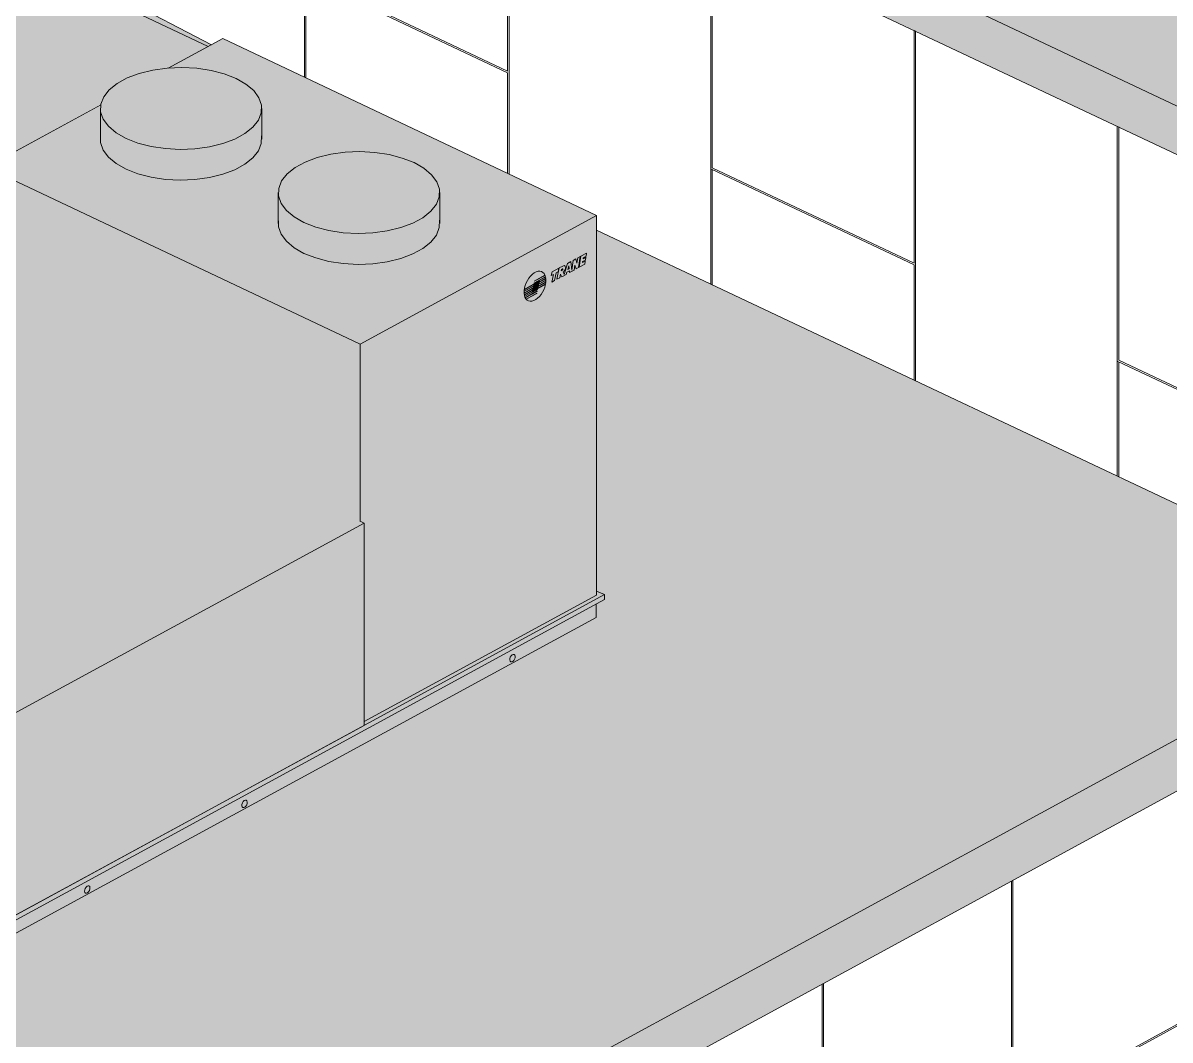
# Model space of a CAD drawing. Header units: inches. Extents: x 27328 to 120839, y -4075 to 4147.
# Drawn here: x 31894.7 to 32093.6, y 686.9 to 863.3 of the extents above; entities that cross this region are included whole.
import ezdxf

# ---------------------------------------------------------------- set-up
doc = ezdxf.new("R2010")
doc.units = ezdxf.units.IN
doc.header["$MEASUREMENT"] = 0
for name, color, linetype, lineweight in [('A-ROOF', 132, 'Continuous', 9), ('A-WALL-PATT', 111, 'Continuous', 9), ('G-IMPT', 8, 'Continuous', 9), ('L-SITE-WALL', 31, 'Continuous', 9), ('M-EQPM', 50, 'Continuous', 9)]:
    doc.layers.add(name, color=color, linetype=linetype, lineweight=lineweight)

# ---------------------------------------------------------------- blocks, each defined once
blk = doc.blocks.new('Trane - 20-75 Ton Packaged Ind Rooftop DX Cooling Only and Extended Casing TAG_SXHLF20_ 0210035350 - PL_AS_HF001102-e2b63efd-16e1-40f1-8521-6466c1d8891c_dwg_Trane-SXHLF20-700801-Axon - Looking North East')
at = {"layer": 'G-IMPT'}
h = blk.add_hatch(color=256, dxfattribs=at)
h.paths.add_polyline_path([(31953.18, 807.6), (31994.19, 829.92), (31929.36, 860.58), (31919.96, 855.47), (31924.32, 855.46), (31926.96, 855.12), (31927.34, 855.06), (31929.64, 854.46), (31931.68, 853.66), (31933.4, 852.68), (31934.74, 851.56), (31935.64, 850.33), (31936.09, 849.04), (31935.84, 841.82), (31935.1, 840.52), (31934.6, 839.89), (31933.22, 838.78), (31931.45, 837.82), (31929.38, 837.05), (31927.05, 836.48), (31924.56, 836.13), (31919.97, 836.13), (31919.42, 836.16), (31916.94, 836.53), (31914.5, 837.19), (31912.6, 837.93), (31910.45, 839.27), (31909.55, 840.03), (31908.43, 841.88), (31908.19, 842.55), (31908.19, 849.07), (31888.34, 838.27), (31952.84, 807.76)], flags=0)
h.paths.add_polyline_path([(31952.84, 821.43), (31950.27, 821.57), (31947.79, 821.94), (31945.5, 822.54), (31943.45, 823.34), (31941.31, 824.68), (31940.4, 825.44), (31939.28, 827.28), (31939.05, 827.96), (31939.07, 834.61), (31939.58, 835.89), (31940.63, 837.19), (31941.92, 838.22), (31943.68, 839.18), (31945.76, 839.95), (31948.09, 840.52), (31950.58, 840.87), (31955.17, 840.87), (31957.82, 840.52), (31958.2, 840.47), (31960.49, 839.87), (31962.54, 839.07), (31964.26, 838.09), (31965.59, 836.97), (31966.5, 835.74), (31966.94, 834.45), (31966.91, 827.8), (31966.41, 826.51), (31965.45, 825.3), (31964.07, 824.19), (31962.31, 823.23), (31960.23, 822.46), (31957.9, 821.88), (31955.41, 821.54)], flags=0)
for points in [[(31921.99, 841.37), (31924.56, 841.47), (31927.05, 841.82), (31929.38, 842.39), (31931.45, 843.17), (31933.22, 844.13), (31934.6, 845.23), (31935.56, 846.45), (31936.06, 847.73), (31936.09, 849.04), (31935.64, 850.33), (31934.74, 851.56), (31933.4, 852.68), (31931.68, 853.66), (31929.64, 854.46), (31927.34, 855.06), (31924.87, 855.43), (31922.3, 855.57), (31919.72, 855.46), (31917.23, 855.12), (31914.91, 854.55), (31912.83, 853.77), (31911.07, 852.81), (31909.68, 851.7), (31908.73, 850.49), (31908.22, 849.2), (31908.19, 847.89), (31908.64, 846.6), (31909.55, 845.37), (31910.88, 844.25), (31912.6, 843.27), (31914.64, 842.47), (31916.94, 841.88), (31919.42, 841.5)], [(31912.6, 837.93), (31912.6, 843.27), (31910.88, 844.25), (31909.55, 845.37), (31908.64, 846.6), (31908.19, 847.89), (31908.19, 842.55), (31908.64, 841.26), (31909.55, 840.03), (31910.88, 838.91)], [(31921.99, 836.03), (31925.48, 836.26), (31927.05, 836.48), (31929.75, 837.19), (31931.45, 837.82), (31933.22, 838.78), (31934.6, 839.89), (31935.56, 841.11), (31936.06, 842.39), (31936.06, 847.73), (31935.56, 846.45), (31934.6, 845.23), (31933.22, 844.13), (31931.45, 843.17), (31929.38, 842.39), (31927.05, 841.82), (31924.56, 841.47), (31921.99, 841.37), (31919.42, 841.5), (31916.94, 841.88), (31914.64, 842.47), (31912.6, 843.27), (31912.6, 837.93), (31914.64, 837.13), (31916.94, 836.53), (31919.42, 836.16)], [(31952.84, 826.78), (31955.41, 826.88), (31957.9, 827.23), (31960.23, 827.8), (31962.31, 828.58), (31964.07, 829.53), (31965.45, 830.64), (31966.41, 831.86), (31966.91, 833.14), (31966.94, 834.45), (31966.5, 835.74), (31965.33, 837.19), (31964.26, 838.09), (31962.54, 839.07), (31960.49, 839.87), (31958.2, 840.47), (31955.72, 840.84), (31953.15, 840.98), (31950.58, 840.87), (31948.09, 840.52), (31945.76, 839.95), (31943.68, 839.18), (31941.92, 838.22), (31940.54, 837.11), (31939.58, 835.89), (31939.07, 834.61), (31939.05, 833.3), (31939.49, 832.01), (31940.4, 830.78), (31941.73, 829.66), (31943.45, 828.68), (31945.5, 827.88), (31947.79, 827.28), (31950.27, 826.91)], [(31953.18, 776.84), (31953.18, 807.6), (31888.34, 838.27), (31888.34, 807.5), (31903.03, 800.56)], [(31943.45, 823.34), (31943.45, 828.68), (31940.83, 830.42), (31940.4, 830.78), (31939.49, 832.01), (31939.05, 833.3), (31939.05, 827.96), (31939.49, 826.67), (31940.4, 825.44), (31941.73, 824.32)], [(31952.84, 821.43), (31955.41, 821.54), (31957.9, 821.88), (31960.23, 822.46), (31962.31, 823.23), (31964.07, 824.19), (31965.45, 825.3), (31966.41, 826.51), (31966.91, 827.8), (31966.91, 833.14), (31966.41, 831.86), (31965.45, 830.64), (31963.5, 829.23), (31962.31, 828.58), (31960.23, 827.8), (31957.9, 827.23), (31953.18, 826.79), (31952.84, 826.78), (31950.27, 826.91), (31947.79, 827.28), (31945.5, 827.88), (31943.45, 828.68), (31943.45, 823.34), (31945.5, 822.54), (31947.79, 821.94), (31950.27, 821.57)], [(31953.87, 742.13), (31994.19, 764.15), (31994.19, 829.92), (31953.18, 807.6), (31953.22, 776.86), (31953.87, 776.55), (31953.87, 749.26)], [(31798.18, 691.82), (31953.87, 776.55), (31887.59, 807.86), (31731.94, 723.15), (31752.51, 713.42)], [(31798.18, 656.75), (31953.87, 741.48), (31953.87, 776.55), (31798.18, 691.82), (31798.18, 662.56)], [(31817.73, 666.53), (31995.53, 763.29), (31995.53, 764.15), (31817.73, 667.39)], [(31953.87, 741.48), (31995.53, 764.15), (31994.19, 764.78), (31994.19, 764.08), (31953.87, 742.07), (31953.87, 741.76)], [(31798.14, 653.53), (31994.09, 760.17), (31994.09, 762.5), (31798.14, 655.88)]]:
    blk.add_hatch(color=256, dxfattribs=at).paths.add_polyline_path(points, flags=0)
for p, q in [((31929.36, 860.58), (31919.92, 855.45)), ((31994.19, 829.92), (31929.36, 860.58)), ((31908.26, 849.1), (31888.34, 838.27)), ((31908.15, 848.47), (31908.15, 843.12)), ((31936.14, 843.12), (31936.14, 848.47)), ((31888.34, 838.27), (31953.18, 807.6)), ((31939, 833.88), (31939, 828.53)), ((31966.99, 828.53), (31966.99, 833.88)), ((31953.18, 807.6), (31994.19, 829.92)), ((31994.19, 764.08), (31994.19, 829.92)), ((31953.18, 807.6), (31953.18, 776.84)), ((31953.87, 776.55), (31798.18, 691.82)), ((31953.18, 776.87), (31953.87, 776.55)), ((31953.87, 776.55), (31953.87, 741.48)), ((31995.53, 764.15), (31817.73, 667.39)), ((31994.19, 764.08), (31953.87, 742.13)), ((31995.53, 764.15), (31994.19, 764.78)), ((31995.53, 763.29), (31995.53, 764.15)), ((31995.53, 763.29), (31817.73, 666.53)), ((31994.09, 762.5), (31994.09, 760.17)), ((31798.14, 653.53), (31994.09, 760.17)), ((31953.87, 741.48), (31798.18, 656.75))]:
    blk.add_line(p, q, dxfattribs=at)
for points in [[(31912.6, 843.27, 0), (31910.88, 844.25, 0), (31909.55, 845.37, 0), (31908.64, 846.6, 0), (31908.19, 847.89, 0), (31908.22, 849.2, 0), (31908.73, 850.49, 0), (31909.68, 851.7, 0), (31911.07, 852.81, 0), (31912.83, 853.77, 0), (31914.91, 854.55, 0), (31917.23, 855.12, 0), (31919.72, 855.46, 0), (31922.3, 855.57, 0), (31924.87, 855.43, 0), (31927.34, 855.06, 0), (31929.64, 854.46, 0), (31931.68, 853.66, 0)], [(31931.68, 853.66, 0), (31933.4, 852.68, 0), (31934.74, 851.56, 0), (31935.64, 850.33, 0), (31936.09, 849.04, 0), (31936.06, 847.73, 0), (31935.56, 846.45, 0), (31934.6, 845.23, 0), (31933.22, 844.13, 0), (31931.45, 843.17, 0), (31929.38, 842.39, 0), (31927.05, 841.82, 0), (31924.56, 841.47, 0), (31921.99, 841.37, 0), (31919.42, 841.5, 0), (31916.94, 841.88, 0), (31914.64, 842.47, 0), (31912.6, 843.27, 0)], [(31908.18, 843.58, 0), (31908.19, 842.55, 0), (31908.64, 841.26, 0), (31909.55, 840.03, 0), (31910.88, 838.91, 0), (31912.6, 837.93, 0)], [(31912.6, 837.93, 0), (31914.64, 837.13, 0), (31916.94, 836.53, 0), (31919.42, 836.16, 0), (31921.99, 836.03, 0), (31924.56, 836.13, 0), (31927.05, 836.48, 0), (31929.38, 837.05, 0), (31931.45, 837.82, 0), (31933.22, 838.78, 0), (31934.6, 839.89, 0), (31935.56, 841.11, 0), (31936.06, 842.39, 0), (31936.09, 843.7, 0)], [(31943.45, 828.68, 0), (31941.73, 829.66, 0), (31940.4, 830.78, 0), (31939.49, 832.01, 0), (31939.05, 833.3, 0), (31939.07, 834.61, 0), (31939.58, 835.89, 0), (31940.54, 837.11, 0), (31941.92, 838.22, 0), (31943.68, 839.18, 0), (31945.76, 839.95, 0), (31948.09, 840.52, 0), (31950.58, 840.87, 0), (31953.15, 840.98, 0), (31955.72, 840.84, 0), (31958.2, 840.47, 0), (31960.49, 839.87, 0), (31962.54, 839.07, 0)], [(31962.54, 839.07, 0), (31964.26, 838.09, 0), (31965.59, 836.97, 0), (31966.5, 835.74, 0), (31966.94, 834.45, 0), (31966.91, 833.14, 0), (31966.41, 831.86, 0), (31965.45, 830.64, 0), (31964.07, 829.53, 0), (31962.31, 828.58, 0), (31960.23, 827.8, 0), (31957.9, 827.23, 0), (31955.41, 826.88, 0), (31952.84, 826.78, 0), (31950.27, 826.91, 0), (31947.79, 827.28, 0), (31945.5, 827.88, 0), (31943.45, 828.68, 0)], [(31939.03, 828.99, 0), (31939.05, 827.96, 0), (31939.49, 826.67, 0), (31940.4, 825.44, 0), (31941.73, 824.32, 0), (31943.45, 823.34, 0)], [(31943.45, 823.34, 0), (31945.5, 822.54, 0), (31947.79, 821.94, 0), (31950.27, 821.57, 0), (31952.84, 821.43, 0), (31955.41, 821.54, 0), (31957.9, 821.88, 0), (31960.23, 822.46, 0), (31962.31, 823.23, 0), (31964.07, 824.19, 0), (31965.45, 825.3, 0), (31966.41, 826.51, 0), (31966.91, 827.8, 0), (31966.94, 829.11, 0)]]:
    blk.add_polyline3d(points, dxfattribs=at)
for centre in [(31979.59, 753.14), (31933.16, 727.87), (31905.89, 713.03)]:
    blk.add_ellipse(centre, major_axis=(0.294, 0.621), ratio=0.587623, dxfattribs=at)
blk = doc.blocks.new('Trane - 20-75 Ton Packaged Ind Rooftop DX Cooling Only and Extended Casing TAG_SXHLF20_ 0210035350 - PL_AS_HF001102-e2b63efd-16e1-40f1-8521-6466c1d8891c_dwg_TRANEBIMLOGO-700802-Axon - Looking North East')
at = {"layer": 'G-IMPT'}
for points in [[(31991.87, 822.57, 0), (31992.36, 822.84, 0), (31992.44, 823.38, 0), (31991.46, 822.84, 0), (31991.17, 820.93, 0), (31992.15, 821.47, 0), (31992.23, 822.01, 0), (31991.74, 821.74, 0), (31991.77, 821.9, 0), (31992.26, 822.16, 0), (31992.33, 822.68, 0), (31991.84, 822.41, 0), (31991.87, 822.57, 0)], [(31990.77, 821.65, 0), (31990.58, 822.37, 0), (31990.13, 822.12, 0), (31989.88, 820.44, 0), (31989.72, 821.9, 0), (31989.15, 821.59, 0), (31988.56, 819.69, 0), (31988.37, 820.12, 0)], [(31990.42, 821.3, 0), (31990.62, 820.63, 0), (31991.07, 820.88, 0), (31991.36, 822.79, 0), (31990.91, 822.55, 0), (31990.77, 821.65, 0)], [(31985.26, 819.48, 0), (31983.39, 818.51, 0), (31985.23, 819.55, 0)], [(31987.64, 820.77, 0), (31986.46, 820.12, 0), (31986.32, 819.48, 0), (31986.69, 819.68, 0), (31986.41, 818.34, 0), (31986.9, 818.61, 0), (31987.18, 819.95, 0), (31987.51, 820.13, 0), (31987.64, 820.77, 0)], [(31988.33, 821.14, 0), (31987.72, 820.81, 0), (31987.32, 818.84, 0), (31987.81, 819.1, 0), (31987.94, 819.72, 0), (31988.14, 819.28, 0), (31988.92, 819.7, 0), (31989.03, 820.08, 0), (31989.46, 820.31, 0), (31989.49, 820.02, 0), (31990.29, 820.45, 0), (31990.42, 821.3, 0)], [(31988.25, 820.44, 0), (31988.06, 820.33, 0), (31988.11, 820.57, 0), (31988.25, 820.64, 0)], [(31989.18, 820.55, 0), (31989.37, 821.16, 0), (31989.42, 820.68, 0), (31989.18, 820.55, 0)], [(31984.18, 818.11, 0), (31981.63, 816.77, 0), (31984.21, 818.24, 0), (31984.18, 818.11, 0)], [(31984.11, 817.76, 0), (31981.63, 816.46, 0), (31984.14, 817.88, 0), (31984.11, 817.76, 0)], [(31984.26, 818.46, 0), (31981.66, 817.1, 0), (31984.29, 818.59, 0), (31984.26, 818.46, 0)], [(31984.04, 817.41, 0), (31981.66, 816.17, 0), (31984.06, 817.53, 0), (31984.04, 817.41, 0)], [(31985.32, 817.95, 0), (31983.02, 816.75, 0), (31985.34, 818.07, 0)], [(31985.37, 818.29, 0), (31983.09, 817.1, 0), (31985.38, 818.4, 0)], [(31985.39, 818.62, 0), (31983.17, 817.45, 0), (31985.39, 818.72, 0)], [(31985.38, 818.92, 0), (31983.24, 817.8, 0), (31985.37, 819.01, 0)], [(31985.34, 819.21, 0), (31983.32, 818.16, 0), (31985.32, 819.29, 0)], [(31983.96, 817.06, 0), (31981.73, 815.9, 0), (31983.98, 817.17, 0), (31983.96, 817.06, 0)], [(31983.89, 816.72, 0), (31981.83, 815.64, 0), (31983.91, 816.82, 0), (31983.89, 816.72, 0)], [(31983.81, 816.37, 0), (31981.98, 815.41, 0), (31983.83, 816.46, 0), (31983.81, 816.37, 0)]]:
    blk.add_polyline3d(points, dxfattribs=at)
for centre, major_axis, start_param, end_param in [((31983.5, 817.64), (1.19, 2.51), 5.806344, 11.388729), ((31983.5, 817.64), (1.19, 2.51), 5.671742, 5.76929), ((31988.25, 820.54), (0.051, 0.108), 3.814298, 6.965874), ((31988.37, 820.64), (0.259, 0.549), 3.810396, 7.054034), ((31983.5, 817.64), (1.19, 2.51), 5.540052, 5.633257), ((31983.5, 817.64), (1.19, 2.51), 5.149764, 5.23871), ((31983.5, 817.64), (1.19, 2.51), 5.410644, 5.50026), ((31983.5, 817.64), (1.19, 2.51), 5.281293, 5.369512)]:
    blk.add_ellipse(centre, major_axis=major_axis, ratio=0.587623, start_param=start_param, end_param=end_param, dxfattribs=at)
blk = doc.blocks.new('Trane - 20-75 Ton Packaged Ind Rooftop DX Cooling Only and Extended Casing TAG_SXHLF20_ 0210035350 - PL_AS_HF001102-e2b63efd-16e1-40f1-8521-6466c1d8891c_dwg-700800-Axon - Looking North East')
for name in ['Trane - 20-75 Ton Packaged Ind Rooftop DX Cooling Only and Extended Casing TAG_SXHLF20_ 0210035350 - PL_AS_HF001102-e2b63efd-16e1-40f1-8521-6466c1d8891c_dwg_Trane-SXHLF20-700801-Axon - Looking North East', 'Trane - 20-75 Ton Packaged Ind Rooftop DX Cooling Only and Extended Casing TAG_SXHLF20_ 0210035350 - PL_AS_HF001102-e2b63efd-16e1-40f1-8521-6466c1d8891c_dwg_TRANEBIMLOGO-700802-Axon - Looking North East']:
    blk.add_blockref(name, (0, 0))
blk = doc.blocks.new('Trane - 20-75 Ton Packaged Ind Rooftop DX Cooling Only and Extended Casing TAG_SXHLF20_ 0210035350 - SXHLF20-700809-Axon - Looking North East')
blk.add_blockref('Trane - 20-75 Ton Packaged Ind Rooftop DX Cooling Only and Extended Casing TAG_SXHLF20_ 0210035350 - PL_AS_HF001102-e2b63efd-16e1-40f1-8521-6466c1d8891c_dwg-700800-Axon - Looking North East', (0, 0))

msp = doc.modelspace()

# ---------------------------------------------------------------- hatches: boundary and pattern name
at = {"layer": 'A-ROOF'}
h = msp.add_hatch(color=256, dxfattribs=at)
h.paths.add_polyline_path([(32223.84, 691.14), (33339.67, 1298.37), (33401.11, 1266.29), (33583.34, 1365.46), (33521.9, 1397.54), (34205.84, 1769.73), (34172.56, 1787.11), (34162.5, 1781.63), (33867.08, 1935.85), (31974.39, 905.85), (32211.61, 793.66), (32211.61, 719.96), (32190.56, 708.51)], flags=0)
h.paths.add_polyline_path([(31926.85, 859.22), (31927.4, 859.52), (31909.07, 869.09), (31909.07, 870.31), (31906.45, 868.88), (31923.98, 860.58)], flags=0)
h.paths.add_polyline_path([(34161.9, 1864.02), (34490.56, 2042.88), (34259.1, 2163.71), (34073.87, 2062.91), (34073.87, 2062.26), (34077.1, 2064.02), (34106.7, 2050.03), (34232.1, 2118.27), (34298.34, 2086.94), (34298.36, 2052.9), (34346.57, 2030.02), (34346.36, 1974.73), (34263.38, 1929.78), (34202.01, 1958.81), (34202.01, 1996.25), (34100.69, 1941.35), (34036.19, 1971.85), (34036.09, 1974.31), (34034.75, 1975.03), (34034.79, 1975.82), (34036.09, 1976.53), (34036.09, 2035.02), (34028.88, 2038.43), (33919.26, 1978.78), (34155.28, 1867.15)], flags=0)
h.paths.add_polyline_path([(34420.51, 1867.06), (34623.84, 1977.71), (34572.27, 2004.63), (34368.94, 1893.98), (34415.15, 1869.86)], flags=0)
h.paths.add_polyline_path([(34262.42, 1931.33), (34262.48, 1931.53), (34262.05, 1932.27), (34261.58, 1932.52), (34260.81, 1932.71), (34260.73, 1932.13), (34262.35, 1931.37)], flags=0)
h.paths.add_polyline_path([(34264.65, 1931.43), (34266.29, 1932.54), (34266.18, 1932.81), (34265.85, 1932.8), (34264.75, 1932.03), (34264.61, 1931.53)], flags=0)
h.paths.add_polyline_path([(34281.15, 1940.41), (34282.43, 1941.11), (34282.34, 1941.81), (34281.46, 1941.33), (34281.32, 1940.85), (34281.15, 1940.74)], flags=0)
h.paths.add_polyline_path([(34280.89, 1940.27), (34281.15, 1940.41), (34280.94, 1941.04), (34280.89, 1941.02)], flags=0)
h.paths.add_polyline_path([(34204.87, 1958.55), (34204.88, 1958.91), (34204.79, 1959.2), (34204.32, 1958.81), (34204.79, 1958.59)], flags=0)
h.paths.add_polyline_path([(34343.88, 1974.55), (34344.26, 1974.89), (34343.89, 1974.84), (34343.84, 1974.65)], flags=0)
h.paths.add_polyline_path([(34345.74, 2002.66), (34346.08, 2002.94), (34346.18, 2003.23), (34345.99, 2003.23), (34345.95, 2002.82), (34345.72, 2002.68)], flags=0)
h = msp.add_hatch(color=256, dxfattribs=at)
h.paths.add_polyline_path([(31672.81, 368.71), (31763.49, 422.83), (31710.76, 447.77), (31700.87, 441.87), (31381.23, 593.04), (31381.23, 666.89), (31725.16, 854.22), (31725.55, 856.02), (31726.95, 860.55), (31729.03, 864.61), (31731.05, 867.56), (31732.41, 869.1), (31736.14, 872.91), (31738, 874.38), (31742.02, 877.15), (31748.13, 880.67), (31809.79, 914.23), (30989.01, 1302.44), (30989.01, 1302.77), (30988.39, 1303.07), (30467.34, 992.07), (31375.86, 562.39), (31326.1, 532.69), (31643.15, 382.74)], flags=0)
h.paths.add_polyline_path([(31700.27, 524.41), (31716.67, 533.34), (31655.77, 562.14), (31655.77, 609.54), (31608.96, 584.28), (31547.59, 613.31), (31547.59, 668.57), (31583.85, 688.3), (31583.85, 688.84), (31584.2, 689.03), (31584.84, 688.84), (31603.46, 698.97), (31603.46, 699.51), (31603.8, 699.7), (31604.45, 699.51), (31630.56, 713.72), (31692.14, 684.52), (31692.14, 637.74), (31692.38, 637.86), (31693.02, 637.68), (31711.64, 647.81), (31711.64, 648.35), (31711.98, 648.53), (31712.63, 648.35), (31738.74, 662.56), (31800.32, 633.36), (31800.42, 578.91), (32134.8, 760.88), (31994.19, 827.38), (31994.19, 764.78), (31995.53, 764.13), (31995.53, 763.29), (31994.09, 762.5), (31994.09, 760.17), (31797.9, 653.64), (31733.41, 684.15), (31733.41, 686.51), (31731.93, 687.21), (31731.94, 723.15), (31834.3, 778.86), (31764.09, 812.06), (31466.99, 634.74), (31693.15, 527.78)], flags=0)
h.paths.add_polyline_path([(31716.18, 534.66), (31716.24, 534.86), (31715.8, 535.6), (31715.33, 535.85), (31714.57, 536.04), (31714.49, 535.46), (31716.1, 534.7)], flags=0)
h.paths.add_polyline_path([(31718.41, 534.77), (31720.04, 535.87), (31719.94, 536.14), (31719.6, 536.13), (31718.51, 535.36), (31718.37, 534.87)], flags=0)
h.paths.add_polyline_path([(31734.91, 543.75), (31736.18, 544.44), (31736.1, 545.14), (31735.22, 544.66), (31735.08, 544.18), (31734.91, 544.08)], flags=0)
h.paths.add_polyline_path([(31734.65, 543.6), (31734.91, 543.75), (31734.69, 544.37), (31734.65, 544.35)], flags=0)
h.paths.add_polyline_path([(31658.62, 561.89), (31658.63, 562.25), (31658.55, 562.54), (31658.08, 562.14), (31658.55, 561.92)], flags=0)
h.paths.add_polyline_path([(31797.64, 577.88), (31798.01, 578.23), (31797.65, 578.17), (31797.6, 577.98)], flags=0)
h.paths.add_polyline_path([(31608, 585.83), (31608.06, 586.03), (31607.62, 586.77), (31607.15, 587.02), (31606.39, 587.21), (31606.31, 586.63), (31607.92, 585.86)], flags=0)
h.paths.add_polyline_path([(31610.23, 585.93), (31611.86, 587.04), (31611.76, 587.3), (31611.42, 587.3), (31610.33, 586.52), (31610.19, 586.03)], flags=0)
h.paths.add_polyline_path([(31626.47, 594.77), (31628, 595.6), (31627.92, 596.3), (31627.04, 595.82), (31626.9, 595.35), (31626.61, 595.24), (31626.47, 595.51)], flags=0)
h.paths.add_polyline_path([(31799.49, 606), (31799.83, 606.28), (31799.94, 606.57), (31799.75, 606.57), (31799.71, 606.16), (31799.48, 606.02)], flags=0)
h.paths.add_polyline_path([(31550.44, 613.05), (31550.45, 613.41), (31550.37, 613.7), (31549.9, 613.31), (31550.37, 613.09)], flags=0)
h.paths.add_polyline_path([(31691.31, 657.16), (31691.61, 657.32), (31691.76, 657.73), (31691.56, 657.73), (31691.53, 657.32), (31691.3, 657.18)], flags=0)
h.paths.add_polyline_path([(31866.92, 796.61), (31887.63, 807.88), (31888.34, 807.6), (31888.34, 838.27), (31908.22, 849.2), (31909.07, 850.92), (31909.68, 851.7), (31911.07, 852.81), (31912.83, 853.77), (31914.91, 854.55), (31917.23, 855.12), (31920.13, 855.57), (31926.85, 859.22), (31896.06, 873.79), (31895.71, 873.59), (31877.18, 882.35), (31877.18, 879.56), (31795.1, 830.58), (31865.64, 797.21)], flags=0)
at = {"layer": 'A-WALL-PATT'}
h = msp.add_hatch(dxfattribs=at)
h.set_pattern_fill('FP_17', color=256, style=0, pattern_type=2)
h.set_pattern_definition([(90, (31978.71, 688.86), (70.463, -33.325), [82.729, -0.287]), (90, (31943.726, 705.41), (70.463, -33.325), [82.729, -0.287]), (334.688, (31908.494, 763.44), (-0.0003, -83.016), [38.703, -39.243]), (334.688, (31908.494, 763.724), (-0.0003, -83.016), [38.703, -39.243]), (334.688, (31943.604, 705.18), (-0.0003, -83.016), [38.838, -39.108]), (334.688, (31943.726, 705.41), (-0.0003, -83.016), [38.703, -39.243]), (90, (31978.96, 730.4), (70.463, -33.325), [41.077, -41.939]), (90, (31943.48, 747.18), (70.463, -33.325), [41.077, -41.939]), (90, (31978.96, 688.46), (70.463, -33.325), [41.651, -41.365]), (90, (31943.48, 705.24), (70.463, -33.325), [41.651, -41.365])])
h.paths.add_polyline_path([(32134.8, 760.88), (32194.47, 793.35), (31909.07, 928.33), (31909.07, 869.09), (31927.4, 859.52), (31929.36, 860.58), (31994.19, 829.92), (31994.19, 827.38), (32123.62, 766.17)], flags=0)
h = msp.add_hatch(dxfattribs=at)
h.set_pattern_fill('FP_3', color=256, style=0, pattern_type=2)
h.set_pattern_definition([(90, (31770.47, 347.056), (65.689, 35.748), [82.729, -0.287]), (90, (31737.85, 329.306), (65.689, 35.748), [82.729, -0.287]), (28.555, (31705.01, 352.796), (-7e-05, -83.016), [37.134, -37.652]), (28.555, (31705.01, 353.084), (-7e-05, -83.016), [37.134, -37.652]), (28.555, (31737.74, 328.96), (-7e-05, -83.016), [37.264, -37.522]), (28.555, (31737.85, 329.306), (-7e-05, -83.016), [37.134, -37.652]), (90, (31770.7, 388.83), (65.689, 35.748), [41.077, -41.939]), (90, (31737.625, 370.834), (65.689, 35.748), [41.077, -41.939]), (90, (31770.7, 346.89), (65.689, 35.748), [41.651, -41.365]), (90, (31737.625, 328.895), (65.689, 35.748), [41.651, -41.365])])
h.paths.add_polyline_path([(31700.87, 441.87), (31710.76, 447.77), (31720, 443.4), (31967.71, 578.2), (31968.07, 578.02), (31968.07, 454.3), (32207.48, 584.59), (32207.48, 699.27), (32190.56, 708.1), (32190.56, 708.51), (32211.61, 719.96), (32211.61, 793.66), (31700.87, 515.72), (31700.87, 442.16)], flags=0)
at = {"layer": 'L-SITE-WALL'}
for points in [[(32194.47, 793.35), (32202.74, 797.85), (31917.34, 932.83), (31909.07, 928.33), (32162.9, 808.28)], [(31700.87, 515.72), (32211.61, 793.66), (32202.74, 797.85), (31692.01, 519.91)]]:
    msp.add_hatch(color=256, dxfattribs=at).paths.add_polyline_path(points, flags=0)

# ---------------------------------------------------------------- linework, layer by layer
at = {"layer": 'A-ROOF'}
for p, q in [((31896.06, 873.79), (31926.85, 859.22)), ((31994.19, 827.38), (32134.8, 760.88))]:
    msp.add_line(p, q, dxfattribs=at)
at = {"layer": 'L-SITE-WALL'}
for p, q in [((31917.34, 932.83), (32211.61, 793.66)), ((32194.47, 793.35), (31909.07, 928.33)), ((31909.07, 869.09), (31927.4, 859.52)), ((32211.61, 793.66), (31700.87, 515.72)), ((31700.27, 524.41), (32194.47, 793.35))]:
    msp.add_line(p, q, dxfattribs=at)

# ---------------------------------------------------------------- block references
at = {"layer": 'M-EQPM'}
msp.add_blockref('Trane - 20-75 Ton Packaged Ind Rooftop DX Cooling Only and Extended Casing TAG_SXHLF20_ 0210035350 - SXHLF20-700809-Axon - Looking North East', (0, 0), dxfattribs=at)

doc.saveas('drawing.dxf')
